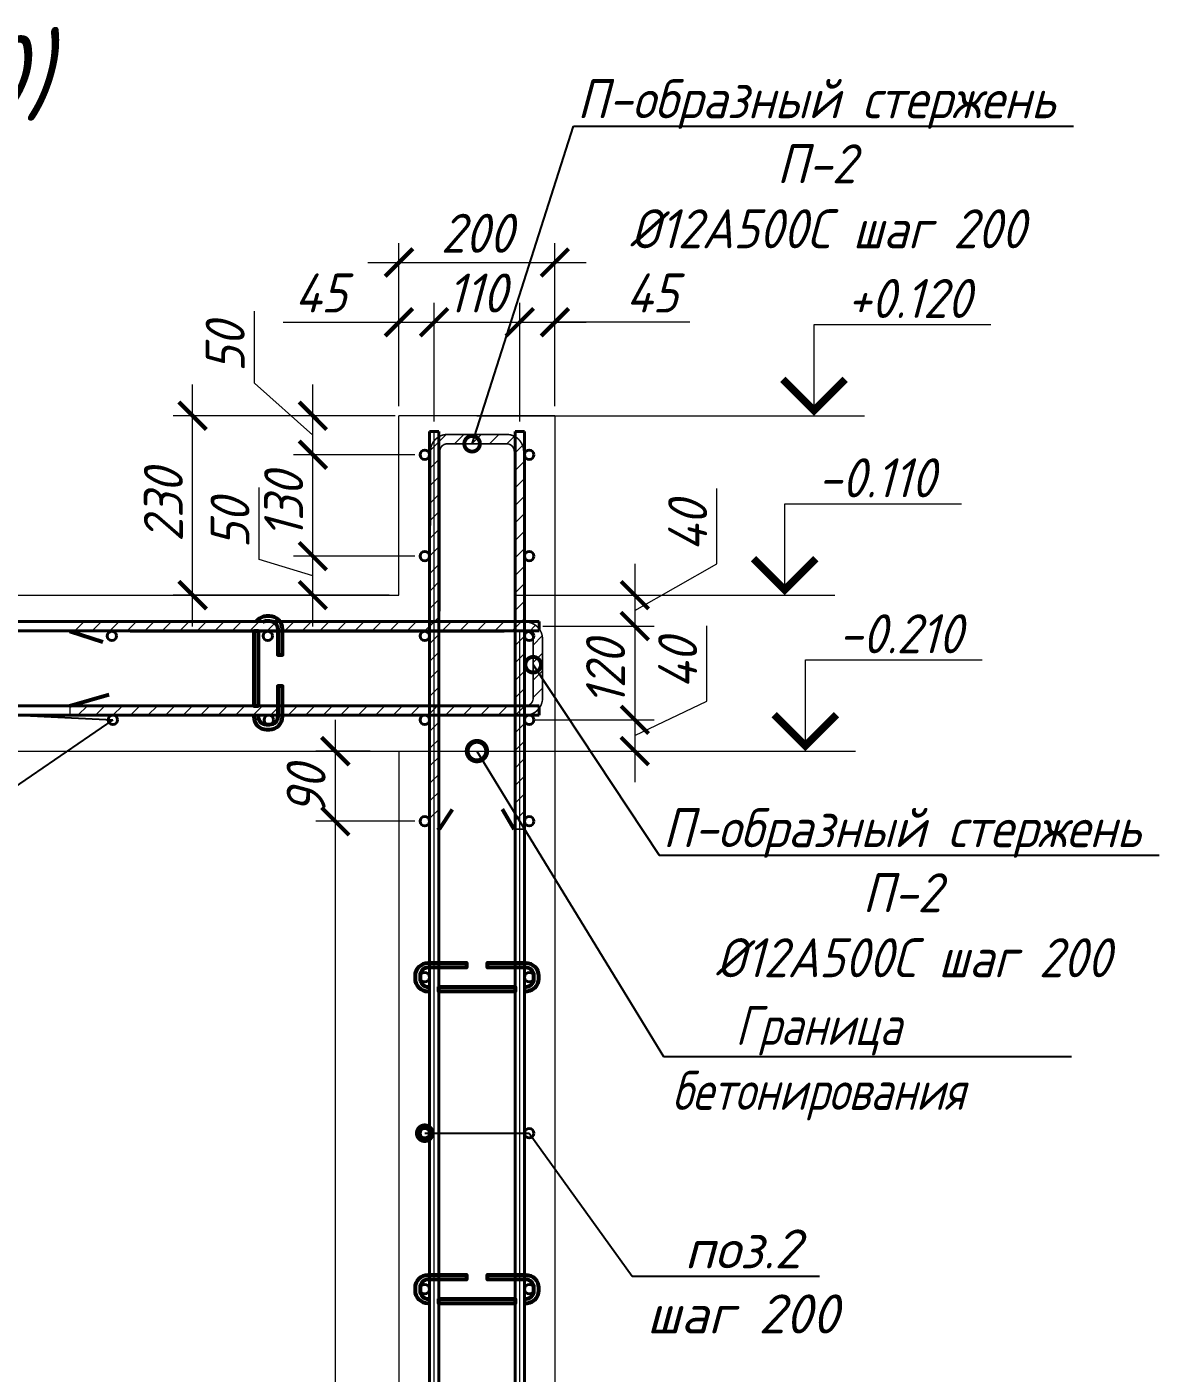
# Model space of a CAD drawing. Header units: millimetres. Extents: x 504091 to 2165846, y 135022 to 442887.
# Drawn here: x 1166255 to 1167707, y 229308 to 231034 of the extents above; entities that cross this region are included whole.
import ezdxf
from ezdxf import colors
from ezdxf.entities.mleader import LeaderData, LeaderLine
from ezdxf.math import Vec2, Vec3

# ---------------------------------------------------------------- set-up
doc = ezdxf.new("R2010")
doc.units = ezdxf.units.MM
doc.layers.get('Defpoints').update_dxf_attribs({"color": 255})
doc.layers.add('!Defpoints', color=255, linetype='Continuous', lineweight=5, plot=False)
for name, color, linetype, lineweight in [('Аннотация', 7, 'Continuous', 9), ('Арматура 12', 26, 'Continuous', 50), ('КР_Арматура 12', 174, 'Continuous', 40), ('Монолит тонкий', 204, 'Continuous', 9), ('Размер', 7, 'Continuous', 13), ('размеры', 7, 'Continuous', 9), ('Размеры КР', 164, 'Continuous', 9)]:
    doc.layers.add(name, color=color, linetype=linetype, lineweight=lineweight)
doc.styles.add('GOST 2.304_new', font='isocpeur.ttf', dxfattribs={"width": 0.9, "oblique": 15})
doc.linetypes.add('зигзаг', pattern='A,0.00254,-5.08,[131,ltypeshp.shx,S=5.08,R=0,X=-5.08,Y=0],-10.16,[131,ltypeshp.shx,S=5.08,R=180,X=5.08,Y=0],-5.08', length=20.32254)
doc.dimstyles.new('SPDS 1_20', dxfattribs={"dimscale": 20, "dimtxt": 2.5, "dimasz": 1.77, "dimexe": 1.25, "dimexo": 0.625, "dimtad": 1, "dimdec": 0, "dimrnd": 0.001, "dimtxsty": 'GOST 2.304_new', "dimblk": 'ARCHTICK', "dimcen": 2.5, "dimdle": 2, "dimclrt": 256, "dimadec": 0, "dimazin": 2, "dimtfac": 0.75, "dimtdec": 0, "dimtmove": 1, "dimatfit": 3, "dimfxl": 0, "dimtolj": 1, "dimlwd": 9, "dimlwe": 9, "dimarcsym": 0})

# ---------------------------------------------------------------- blocks, each defined once
blk = doc.blocks.new('_DotSmall')
at = {"color": 0, "linetype": 'ByBlock', "lineweight": 35, "const_width": 0.5}
blk.add_lwpolyline([(-0.0625, 0, 1), (0.0625, 0, 1)], format="xyb", close=True, dxfattribs=at)
blk = doc.blocks.new('_ArchTick')
at = {"color": 0, "linetype": 'ByBlock', "const_width": 0.15}
blk.add_lwpolyline([(-0.5, -0.5), (0.5, 0.5)], dxfattribs=at)
blk = doc.blocks.new('*D2253')
at = {"layer": 'Defpoints', "color": 0, "lineweight": 20, "transparency": 16777216}
for p in [(1166867.8, 230305.3), (1166904.2, 230265.6), (1167034.8, 230265.6)]:
    blk.add_point(p, dxfattribs=at)
at = {"layer": 'Размеры КР', "color": 0, "lineweight": 9, "transparency": 16777216}
for p, q in [((1167140.1, 230345.3), (1167140.1, 230442.2)), ((1167034.8, 230345.3), (1167034.8, 230225.6)), ((1167034.8, 230285.5), (1167140.1, 230345.3)), ((1166880.3, 230305.3), (1167059.8, 230305.3)), ((1166916.7, 230265.6), (1167059.8, 230265.6))]:
    blk.add_line(p, q, dxfattribs=at)
at = {"layer": 'Размеры КР', "color": 0, "lineweight": 9, "transparency": 16777216, "xscale": 35.4, "yscale": 35.4, "zscale": 35.4}
for p, rotation in [((1167034.8, 230305.3), 90), ((1167034.8, 230265.6), 270)]:
    blk.add_blockref('_ArchTick', p, dxfattribs=dict(at, rotation=rotation))
at = {"layer": 'Размеры КР', "lineweight": 20, "transparency": 16777216, "insert": (1167102.6, 230393.7), "char_height": 50, "attachment_point": 5, "rotation": 90, "style": 'GOST 2.304_new'}
blk.add_mtext('\\A1;40', dxfattribs=at)
blk = doc.blocks.new('*D2254')
at = {"layer": 'Defpoints', "color": 0, "lineweight": 20, "transparency": 16777216}
for p in [(1166904.2, 230265.6), (1166894.1, 230145.4), (1167034.8, 230145.4)]:
    blk.add_point(p, dxfattribs=at)
at = {"layer": 'Размеры КР', "color": 0, "lineweight": 9, "transparency": 16777216}
for p, q in [((1167034.8, 230305.6), (1167034.8, 230105.4)), ((1166916.7, 230265.6), (1167059.8, 230265.6)), ((1166906.6, 230145.4), (1167059.8, 230145.4))]:
    blk.add_line(p, q, dxfattribs=at)
at = {"layer": 'Размеры КР', "color": 0, "lineweight": 9, "transparency": 16777216, "xscale": 35.4, "yscale": 35.4, "zscale": 35.4}
for p, rotation in [((1167034.8, 230265.6), 90), ((1167034.8, 230145.4), 270)]:
    blk.add_blockref('_ArchTick', p, dxfattribs=dict(at, rotation=rotation))
at = {"layer": 'Размеры КР', "lineweight": 20, "transparency": 16777216, "insert": (1166997.3, 230205.5), "char_height": 50, "attachment_point": 5, "rotation": 90, "style": 'GOST 2.304_new'}
blk.add_mtext('\\A1;120', dxfattribs=at)
blk = doc.blocks.new('*D2255')
at = {"layer": 'Defpoints', "color": 0, "lineweight": 20, "transparency": 16777216}
for p in [(1166894.1, 230145.4), (1166929.5, 230105.3), (1167034.8, 230105.3)]:
    blk.add_point(p, dxfattribs=at)
at = {"layer": 'Размеры КР', "color": 0, "lineweight": 9, "transparency": 16777216}
for p, q in [((1167127.3, 230169.2), (1167127.3, 230266.1)), ((1167034.8, 230185.4), (1167034.8, 230065.3)), ((1167034.8, 230125.4), (1167127.3, 230169.2)), ((1166906.6, 230145.4), (1167059.8, 230145.4)), ((1166942, 230105.3), (1167059.8, 230105.3))]:
    blk.add_line(p, q, dxfattribs=at)
at = {"layer": 'Размеры КР', "color": 0, "lineweight": 9, "transparency": 16777216, "xscale": 35.4, "yscale": 35.4, "zscale": 35.4}
for p, rotation in [((1167034.8, 230145.4), 90), ((1167034.8, 230105.3), 270)]:
    blk.add_blockref('_ArchTick', p, dxfattribs=dict(at, rotation=rotation))
at = {"layer": 'Размеры КР', "lineweight": 20, "transparency": 16777216, "insert": (1167089.8, 230217.6), "char_height": 50, "attachment_point": 5, "rotation": 90, "style": 'GOST 2.304_new'}
blk.add_mtext('\\A1;40', dxfattribs=at)
blk = doc.blocks.new('*D2310')
at = {"layer": 'Defpoints', "color": 0, "lineweight": 20, "transparency": 16777216}
for p in [(1166650.7, 230015.3), (1166765.3, 230015.3), (1166765.3, 228215.3)]:
    blk.add_point(p, dxfattribs=at)
at = {"layer": 'Размеры КР', "color": 0, "lineweight": 9, "transparency": 16777216}
for p, q in [((1166650.7, 228175.3), (1166650.7, 230055.3)), ((1166752.8, 230015.3), (1166625.7, 230015.3)), ((1166752.8, 228215.3), (1166625.7, 228215.3))]:
    blk.add_line(p, q, dxfattribs=at)
at = {"layer": 'Размеры КР', "color": 0, "lineweight": 9, "transparency": 16777216, "xscale": 35.4, "yscale": 35.4, "zscale": 35.4}
for p, rotation in [((1166650.7, 230015.3), 90), ((1166650.7, 228215.3), 270)]:
    blk.add_blockref('_ArchTick', p, dxfattribs=dict(at, rotation=rotation))
at = {"layer": 'Размеры КР', "lineweight": 20, "transparency": 16777216, "insert": (1166613.2, 229115.3), "char_height": 50, "attachment_point": 5, "rotation": 90, "style": 'GOST 2.304_new'}
blk.add_mtext('\\A1;200х9=1800', dxfattribs=at)
blk = doc.blocks.new('*D2311')
at = {"layer": 'Defpoints', "color": 0, "lineweight": 20, "transparency": 16777216}
for p in [(1166650.7, 230105.3), (1166708, 230105.3), (1166765.3, 230015.3)]:
    blk.add_point(p, dxfattribs=at)
at = {"layer": 'Размеры КР', "color": 0, "lineweight": 9, "transparency": 16777216}
for p, q in [((1166650.7, 229975.3), (1166650.7, 230145.3)), ((1166695.5, 230105.3), (1166625.7, 230105.3)), ((1166752.8, 230015.3), (1166625.7, 230015.3))]:
    blk.add_line(p, q, dxfattribs=at)
at = {"layer": 'Размеры КР', "color": 0, "lineweight": 9, "transparency": 16777216, "xscale": 35.4, "yscale": 35.4, "zscale": 35.4}
for p, rotation in [((1166650.7, 230105.3), 90), ((1166650.7, 230015.3), 270)]:
    blk.add_blockref('_ArchTick', p, dxfattribs=dict(at, rotation=rotation))
at = {"layer": 'Размеры КР', "lineweight": 20, "transparency": 16777216, "insert": (1166613.2, 230055.3), "char_height": 50, "attachment_point": 5, "rotation": 90, "style": 'GOST 2.304_new'}
blk.add_mtext('\\A1;90', dxfattribs=at)
blk = doc.blocks.new('*D2315')
at = {"layer": 'Defpoints', "color": 0, "lineweight": 20, "transparency": 16777216}
for p in [(1166621.9, 230355.3), (1166765.3, 230355.3), (1166732.3, 230305.3)]:
    blk.add_point(p, dxfattribs=at)
at = {"layer": 'Размеры КР', "color": 0, "lineweight": 9, "transparency": 16777216}
for p, q in [((1166553.1, 230351), (1166553.1, 230443.4)), ((1166621.9, 230265.3), (1166621.9, 230395.3)), ((1166621.9, 230330.3), (1166553.1, 230351)), ((1166752.8, 230355.3), (1166596.9, 230355.3)), ((1166719.8, 230305.3), (1166596.9, 230305.3))]:
    blk.add_line(p, q, dxfattribs=at)
at = {"layer": 'Размеры КР', "color": 0, "lineweight": 9, "transparency": 16777216, "xscale": 35.4, "yscale": 35.4, "zscale": 35.4}
for p, rotation in [((1166621.9, 230355.3), 90), ((1166621.9, 230305.3), 270)]:
    blk.add_blockref('_ArchTick', p, dxfattribs=dict(at, rotation=rotation))
at = {"layer": 'Размеры КР', "lineweight": 20, "transparency": 16777216, "insert": (1166515.6, 230397.2), "char_height": 50, "attachment_point": 5, "rotation": 90, "style": 'GOST 2.304_new'}
blk.add_mtext('\\A1;50', dxfattribs=at)
blk = doc.blocks.new('*D2316')
at = {"layer": 'Defpoints', "color": 0, "lineweight": 20, "transparency": 16777216}
for p in [(1166621.9, 230485.3), (1166765.3, 230485.3), (1166765.3, 230355.3)]:
    blk.add_point(p, dxfattribs=at)
at = {"layer": 'Размеры КР', "color": 0, "lineweight": 9, "transparency": 16777216}
for p, q in [((1166621.9, 230315.3), (1166621.9, 230525.3)), ((1166752.8, 230485.3), (1166596.9, 230485.3)), ((1166752.8, 230355.3), (1166596.9, 230355.3))]:
    blk.add_line(p, q, dxfattribs=at)
at = {"layer": 'Размеры КР', "color": 0, "lineweight": 9, "transparency": 16777216, "xscale": 35.4, "yscale": 35.4, "zscale": 35.4}
for p, rotation in [((1166621.9, 230485.3), 90), ((1166621.9, 230355.3), 270)]:
    blk.add_blockref('_ArchTick', p, dxfattribs=dict(at, rotation=rotation))
at = {"layer": 'Размеры КР', "lineweight": 20, "transparency": 16777216, "insert": (1166584.4, 230420.3), "char_height": 50, "attachment_point": 5, "rotation": 90, "style": 'GOST 2.304_new'}
blk.add_mtext('\\A1;130', dxfattribs=at)
blk = doc.blocks.new('*D2317')
at = {"layer": 'Defpoints', "color": 0, "lineweight": 20, "transparency": 16777216}
for p in [(1166621.9, 230535.3), (1166739.9, 230535.3), (1166765.3, 230485.3)]:
    blk.add_point(p, dxfattribs=at)
at = {"layer": 'Размеры КР', "color": 0, "lineweight": 9, "transparency": 16777216}
for p, q in [((1166546.9, 230577.1), (1166546.9, 230669.5)), ((1166621.9, 230510.3), (1166546.9, 230577.1)), ((1166621.9, 230445.3), (1166621.9, 230575.3)), ((1166727.4, 230535.3), (1166596.9, 230535.3)), ((1166752.8, 230485.3), (1166596.9, 230485.3))]:
    blk.add_line(p, q, dxfattribs=at)
at = {"layer": 'Размеры КР', "color": 0, "lineweight": 9, "transparency": 16777216, "xscale": 35.4, "yscale": 35.4, "zscale": 35.4}
for p, rotation in [((1166621.9, 230535.3), 90), ((1166621.9, 230485.3), 270)]:
    blk.add_blockref('_ArchTick', p, dxfattribs=dict(at, rotation=rotation))
at = {"layer": 'Размеры КР', "lineweight": 20, "transparency": 16777216, "insert": (1166509.4, 230623.3), "char_height": 50, "attachment_point": 5, "rotation": 90, "style": 'GOST 2.304_new'}
blk.add_mtext('\\A1;50', dxfattribs=at)
blk = doc.blocks.new('*D2318')
at = {"layer": 'Defpoints', "color": 0, "lineweight": 20, "transparency": 16777216}
for p in [(1166467.6, 230535.3), (1166739.9, 230535.3), (1166732.3, 230305.3)]:
    blk.add_point(p, dxfattribs=at)
at = {"layer": 'Размеры КР', "color": 0, "lineweight": 9, "transparency": 16777216}
for p, q in [((1166467.6, 230265.3), (1166467.6, 230575.3)), ((1166727.4, 230535.3), (1166442.6, 230535.3)), ((1166719.8, 230305.3), (1166442.6, 230305.3))]:
    blk.add_line(p, q, dxfattribs=at)
at = {"layer": 'Размеры КР', "color": 0, "lineweight": 9, "transparency": 16777216, "xscale": 35.4, "yscale": 35.4, "zscale": 35.4}
for p, rotation in [((1166467.6, 230535.3), 90), ((1166467.6, 230305.3), 270)]:
    blk.add_blockref('_ArchTick', p, dxfattribs=dict(at, rotation=rotation))
at = {"layer": 'Размеры КР', "lineweight": 20, "transparency": 16777216, "insert": (1166430.1, 230420.3), "char_height": 50, "attachment_point": 5, "rotation": 90, "style": 'GOST 2.304_new'}
blk.add_mtext('\\A1;230', dxfattribs=at)
blk = doc.blocks.new('*D2319')
at = {"layer": 'Defpoints', "color": 0, "lineweight": 20, "transparency": 16777216}
for p in [(1166932.3, 230731.9), (1166732.3, 230535.3), (1166932.3, 230535.3)]:
    blk.add_point(p, dxfattribs=at)
at = {"layer": 'Размеры КР', "color": 0, "lineweight": 9, "transparency": 16777216}
for p, q in [((1166732.3, 230547.8), (1166732.3, 230756.9)), ((1166932.3, 230547.8), (1166932.3, 230756.9)), ((1166692.3, 230731.9), (1166972.3, 230731.9))]:
    blk.add_line(p, q, dxfattribs=at)
at = {"layer": 'Размеры КР', "color": 0, "lineweight": 9, "transparency": 16777216, "xscale": 35.4, "yscale": 35.4, "zscale": 35.4, "rotation": 180}
blk.add_blockref('_ArchTick', (1166732.3, 230731.9), dxfattribs=at)
at = {"layer": 'Размеры КР', "color": 0, "lineweight": 9, "transparency": 16777216, "xscale": 35.4, "yscale": 35.4, "zscale": 35.4}
blk.add_blockref('_ArchTick', (1166932.3, 230731.9), dxfattribs=at)
at = {"layer": 'Размеры КР', "lineweight": 20, "transparency": 16777216, "insert": (1166832.3, 230769.4), "char_height": 50, "attachment_point": 5, "style": 'GOST 2.304_new'}
blk.add_mtext('\\A1;200', dxfattribs=at)
blk = doc.blocks.new('*D2320')
at = {"layer": 'Defpoints', "color": 0, "lineweight": 20, "transparency": 16777216}
for p in [(1166777.3, 230655.3), (1166732.3, 230535.3), (1166777.3, 230515.3)]:
    blk.add_point(p, dxfattribs=at)
at = {"layer": 'Размеры КР', "color": 0, "lineweight": 9, "transparency": 16777216}
for p, q in [((1166732.3, 230547.8), (1166732.3, 230680.3)), ((1166777.3, 230527.8), (1166777.3, 230680.3)), ((1166583.6, 230655.3), (1166732.3, 230655.3)), ((1166692.3, 230655.3), (1166817.3, 230655.3))]:
    blk.add_line(p, q, dxfattribs=at)
at = {"layer": 'Размеры КР', "color": 0, "lineweight": 9, "transparency": 16777216, "xscale": 35.4, "yscale": 35.4, "zscale": 35.4, "rotation": 180}
blk.add_blockref('_ArchTick', (1166732.3, 230655.3), dxfattribs=at)
at = {"layer": 'Размеры КР', "color": 0, "lineweight": 9, "transparency": 16777216, "xscale": 35.4, "yscale": 35.4, "zscale": 35.4}
blk.add_blockref('_ArchTick', (1166777.3, 230655.3), dxfattribs=at)
at = {"layer": 'Размеры КР', "lineweight": 20, "transparency": 16777216, "insert": (1166632, 230692.8), "char_height": 50, "attachment_point": 5, "style": 'GOST 2.304_new'}
blk.add_mtext('\\A1;45', dxfattribs=at)
blk = doc.blocks.new('*D2321')
at = {"layer": 'Defpoints', "color": 0, "lineweight": 20, "transparency": 16777216}
for p in [(1166887.3, 230655.3), (1166777.3, 230515.3), (1166887.3, 230515.3)]:
    blk.add_point(p, dxfattribs=at)
at = {"layer": 'Размеры КР', "color": 0, "lineweight": 9, "transparency": 16777216}
for p, q in [((1166777.3, 230527.8), (1166777.3, 230680.3)), ((1166887.3, 230527.8), (1166887.3, 230680.3)), ((1166737.3, 230655.3), (1166927.3, 230655.3))]:
    blk.add_line(p, q, dxfattribs=at)
at = {"layer": 'Размеры КР', "color": 0, "lineweight": 9, "transparency": 16777216, "xscale": 35.4, "yscale": 35.4, "zscale": 35.4, "rotation": 180}
blk.add_blockref('_ArchTick', (1166777.3, 230655.3), dxfattribs=at)
at = {"layer": 'Размеры КР', "color": 0, "lineweight": 9, "transparency": 16777216, "xscale": 35.4, "yscale": 35.4, "zscale": 35.4}
blk.add_blockref('_ArchTick', (1166887.3, 230655.3), dxfattribs=at)
at = {"layer": 'Размеры КР', "lineweight": 20, "transparency": 16777216, "insert": (1166832.3, 230692.8), "char_height": 50, "attachment_point": 5, "style": 'GOST 2.304_new'}
blk.add_mtext('\\A1;110', dxfattribs=at)
blk = doc.blocks.new('*D2322')
at = {"layer": 'Defpoints', "color": 0, "lineweight": 20, "transparency": 16777216}
for p in [(1166932.3, 230655.3), (1166932.3, 230535.3), (1166887.3, 230515.3)]:
    blk.add_point(p, dxfattribs=at)
at = {"layer": 'Размеры КР', "color": 0, "lineweight": 9, "transparency": 16777216}
for p, q in [((1166887.3, 230527.8), (1166887.3, 230680.3)), ((1166932.3, 230547.8), (1166932.3, 230680.3)), ((1166847.3, 230655.3), (1166972.3, 230655.3)), ((1167105.3, 230655.3), (1166932.3, 230655.3))]:
    blk.add_line(p, q, dxfattribs=at)
at = {"layer": 'Размеры КР', "color": 0, "lineweight": 9, "transparency": 16777216, "xscale": 35.4, "yscale": 35.4, "zscale": 35.4, "rotation": 180}
blk.add_blockref('_ArchTick', (1166887.3, 230655.3), dxfattribs=at)
at = {"layer": 'Размеры КР', "color": 0, "lineweight": 9, "transparency": 16777216, "xscale": 35.4, "yscale": 35.4, "zscale": 35.4}
blk.add_blockref('_ArchTick', (1166932.3, 230655.3), dxfattribs=at)
at = {"layer": 'Размеры КР', "lineweight": 20, "transparency": 16777216, "insert": (1167056.9, 230692.8), "char_height": 50, "attachment_point": 5, "style": 'GOST 2.304_new'}
blk.add_mtext('\\A1;45', dxfattribs=at)

msp = doc.modelspace()

# ---------------------------------------------------------------- hatches: boundary and pattern name
at = {"layer": 'Размер', "lineweight": 13, "transparency": 33554687}
h = msp.add_hatch(dxfattribs=at)
h.set_pattern_fill('ANSI31', color=256, scale=5)
edge = h.paths.add_edge_path()
edge.add_line((1166772.5136, 230005.3462), (1166772.6406, 230489.5483))
edge.add_arc((1166794.5406, 230489.5483), 21.9, 90, 180, ccw=False)
edge.add_line((1166794.5406, 230511.4483), (1166870.3358, 230511.4483))
edge.add_arc((1166870.3358, 230489.5483), 21.9, 0, 90, ccw=False)
edge.add_line((1166892.2358, 230489.5483), (1166892.2358, 230005.3462))
edge.add_line((1166892.2358, 230005.3462), (1166880.2358, 230005.3462))
edge.add_line((1166880.2358, 230005.3462), (1166880.2358, 230489.5483))
edge.add_arc((1166870.3358, 230489.5483), 9.9, 0, 90)
edge.add_line((1166870.3358, 230499.4483), (1166794.5406, 230499.4483))
edge.add_arc((1166794.5406, 230489.5483), 9.9, 90, 180)
edge.add_line((1166784.6406, 230489.5483), (1166784.5136, 230005.3462))
edge.add_line((1166784.5136, 230005.3462), (1166772.5136, 230005.3462))
h = msp.add_hatch(dxfattribs=at)
h.set_pattern_fill('ANSI31', color=256, scale=5)
edge = h.paths.add_edge_path()
edge.add_line((1166310.3422, 230271.0796), (1166894.5443, 230270.9526))
edge.add_arc((1166894.5443, 230249.0526), 21.9, 0, 90, ccw=False)
edge.add_line((1166916.4443, 230249.0526), (1166916.4443, 230173.2574))
edge.add_arc((1166894.5443, 230173.2574), 21.9, -90, 0, ccw=False)
edge.add_line((1166894.5443, 230151.3574), (1166310.3422, 230151.3574))
edge.add_line((1166310.3422, 230151.3574), (1166310.3422, 230163.3574))
edge.add_line((1166310.3422, 230163.3574), (1166894.5443, 230163.3574))
edge.add_arc((1166894.5443, 230173.2574), 9.9, 270, 360)
edge.add_line((1166904.4443, 230173.2574), (1166904.4443, 230249.0526))
edge.add_arc((1166894.5443, 230249.0526), 9.9, 360, 450)
edge.add_line((1166894.5443, 230258.9526), (1166310.3422, 230259.0796))
edge.add_line((1166310.3422, 230259.0796), (1166310.3422, 230271.0796))

# ---------------------------------------------------------------- linework, layer by layer
at = {"layer": '!Defpoints', "lineweight": 15, "ltscale": 100}
msp.add_line((1166887.3305, 227921.3189), (1166887.3305, 230258.9541), dxfattribs=at)
msp.add_lwpolyline([(1166753.3305, 227917.3369, 0.414213562), (1166777.3305, 227941.3369), (1166777.3305, 230515.3471)], format="xyb", dxfattribs=at)
at = {"layer": 'Арматура 12', "lineweight": 53, "ltscale": 20}
for p, q in [((1166310.3422, 230259.0796), (1166352.6621, 230245.2996)), ((1166310.3422, 230163.3574), (1166360.4648, 230177.811)), ((1166784.5136, 230005.3462), (1166800.8854, 230030.551)), ((1166880.2358, 230005.3462), (1166864.9031, 230030.858))]:
    msp.add_line(p, q, dxfattribs=at)
for points in [[(1166772.5136, 230005.3462, 2, 2, 0), (1166772.6406, 230489.5483, 2, 2, -0.414213562), (1166794.5406, 230511.4483, 2, 2, 0), (1166870.3358, 230511.4483, 2, 2, -0.414213562), (1166892.2358, 230489.5483, 2, 2, 0), (1166892.2358, 230005.3462, 2, 2, 0), (1166880.2358, 230005.3462, 2, 2, 0), (1166880.2358, 230489.5483, 2, 2, 0.414213562), (1166870.3358, 230499.4483, 2, 2, 0), (1166794.5406, 230499.4483, 2, 2, 0.414213562), (1166784.6406, 230489.5483, 2, 2, 0), (1166784.5136, 230005.3462, 0, 0, 0)], [(1166310.3422, 230271.0796, 2, 2, 0), (1166894.5443, 230270.9526, 2, 2, -0.414213562), (1166916.4443, 230249.0526, 2, 2, 0), (1166916.4443, 230173.2574, 2, 2, -0.414213562), (1166894.5443, 230151.3574, 2, 2, 0), (1166310.3422, 230151.3574, 2, 2, 0), (1166310.3422, 230163.3574, 2, 2, 0), (1166894.5443, 230163.3574, 2, 2, 0.414213562), (1166904.4443, 230173.2574, 2, 2, 0), (1166904.4443, 230249.0526, 2, 2, 0.414213562), (1166894.5443, 230258.9526, 2, 2, 0), (1166310.3422, 230259.0796, 0, 0, 0)]]:
    msp.add_lwpolyline(points, format="xyseb", close=True, dxfattribs=at)
for points in [[(1166558.2379, 230271.339, -0.106610568), (1166562.5501, 230272.2429), (1166566.3954, 230272.2429, -0.414213562), (1166576.8954, 230261.7429), (1166576.8954, 230228.7025), (1166582.8954, 230228.7025), (1166582.8954, 230261.7429, 0.414213562), (1166566.3954, 230278.2429), (1166562.5501, 230278.2429, 0.242110317), (1166549.1165, 230271.339, 0.242110317)], [(1166546.0501, 230151.339), (1166546.0501, 230149.5829, 0.414213562), (1166562.5501, 230133.0829), (1166566.3954, 230133.0829, 0.414213562), (1166582.8954, 230149.5829), (1166582.8954, 230188.5128), (1166576.8954, 230188.5128), (1166576.8954, 230149.5829, -0.414213562), (1166566.3954, 230139.0829), (1166562.5501, 230139.0829, -0.414213562), (1166552.0501, 230149.5829), (1166552.0501, 230151.339)], [(1166771.3305, 229796.9245), (1166769.8305, 229796.9245, -0.414213562), (1166753.3305, 229813.4245), (1166753.3305, 229817.2698, -0.414213562), (1166769.8305, 229833.7698), (1166818.7604, 229833.7698), (1166818.7604, 229827.7698), (1166769.8305, 229827.7698, 0.414213562), (1166759.3305, 229817.2698), (1166759.3305, 229813.4245, 0.414213562), (1166769.8305, 229802.9245), (1166771.3305, 229802.9245)], [(1166893.3305, 229803.0301, 0.460305877), (1166905.3305, 229813.4245), (1166905.3305, 229817.2698, 0.414213562), (1166894.8305, 229827.7698), (1166845.9149, 229827.7698), (1166845.9149, 229833.7698), (1166894.8305, 229833.7698, -0.414213562), (1166911.3305, 229817.2698), (1166911.3305, 229813.4245, -0.441038441), (1166893.3305, 229796.9757, -0.242110317)], [(1166771.3305, 229396.9245), (1166769.8305, 229396.9245, -0.414213562), (1166753.3305, 229413.4245), (1166753.3305, 229417.2698, -0.414213562), (1166769.8305, 229433.7698), (1166818.7604, 229433.7698), (1166818.7604, 229427.7698), (1166769.8305, 229427.7698, 0.414213562), (1166759.3305, 229417.2698), (1166759.3305, 229413.4245, 0.414213562), (1166769.8305, 229402.9245), (1166771.3305, 229402.9245)], [(1166893.3305, 229403.0301, 0.460305877), (1166905.3305, 229413.4245), (1166905.3305, 229417.2698, 0.414213562), (1166894.8305, 229427.7698), (1166845.9149, 229427.7698), (1166845.9149, 229433.7698), (1166894.8305, 229433.7698, -0.414213562), (1166911.3305, 229417.2698), (1166911.3305, 229413.4245, -0.441038441), (1166893.3305, 229396.9757, -0.242110317)]]:
    msp.add_lwpolyline(points, format="xyb", dxfattribs=at)
for points in [[(1166552.0501, 230163.339), (1166552.0501, 230259.339), (1166546.0501, 230259.339), (1166546.0501, 230163.339)], [(1166783.3305, 229802.9245), (1166881.3305, 229802.9245), (1166881.3305, 229796.9245), (1166783.3305, 229796.9245)], [(1166783.3305, 229402.9245), (1166881.3305, 229402.9245), (1166881.3305, 229396.9245), (1166783.3305, 229396.9245)]]:
    msp.add_lwpolyline(points, close=True, dxfattribs=at)
at = {"layer": 'КР_Арматура 12', "ltscale": 12}
for p, q in [((1166771.3305, 230515.3471), (1166783.3305, 230515.3471)), ((1166881.3305, 230515.3471), (1166893.3305, 230515.3471)), ((1166912.3305, 230271.3574), (1165052.3305, 230271.3574)), ((1166912.3305, 230271.3574), (1166912.3305, 230261.8299)), ((1166912.3305, 230259.3574), (1165052.3305, 230259.3574)), ((1165052.3305, 230163.3574), (1166912.3305, 230163.3574)), ((1166912.3305, 230163.3574), (1166912.3305, 230151.3574)), ((1165052.3305, 230151.3574), (1166912.3305, 230151.3574))]:
    msp.add_line(p, q, dxfattribs=at)
for points in [[(1166753.3305, 227923.3369, 0.414213562), (1166771.3305, 227941.3369), (1166771.3305, 230515.3471)], [(1166753.3305, 227911.3369, 0.414213562), (1166783.3305, 227941.3369), (1166783.3305, 230515.3471)], [(1166863.3305, 227923.3369, 0.414213562), (1166881.3305, 227941.3369), (1166881.3305, 230515.3471)], [(1166863.3305, 227911.3369, 0.414213562), (1166893.3305, 227941.3369), (1166893.3305, 230515.3471)], [(1166867.3317, 230258.9585, 0.016534025), (1166866.3404, 230258.9919), (1166387.3306, 230259.3087)]]:
    msp.add_lwpolyline(points, format="xyb", dxfattribs=at)
for centre in [(1166765.3305, 230485.3471), (1166899.3305, 230485.3471), (1166765.3305, 230355.3471), (1166899.3305, 230355.3471), (1166364.0564, 230252.9526), (1166564.0564, 230252.9526), (1166765.3305, 230252.9526), (1166899.3305, 230252.9526), (1166365.3305, 230145.3574), (1166565.3305, 230145.3574), (1166765.3305, 230145.3574), (1166899.3305, 230145.3574), (1166765.3305, 230015.3471), (1166899.3305, 230015.3471), (1166765.3305, 229815.3471), (1166899.3305, 229815.3471), (1166765.3305, 229615.3471), (1166899.3305, 229615.3471), (1166765.3305, 229415.3471), (1166899.3305, 229415.3471)]:
    msp.add_circle(centre, 6, dxfattribs=at)
at = {"layer": 'Монолит тонкий', "lineweight": 15, "ltscale": 100}
for p, q in [((1166732.3305, 230305.3471), (1166732.3305, 230535.3471)), ((1166932.3305, 230535.3471), (1166732.3305, 230535.3471)), ((1166932.3305, 230535.3471), (1166932.3305, 228165.3471)), ((1165032.3305, 230305.3471), (1166732.3305, 230305.3471)), ((1165332.3305, 230105.3471), (1166732.3305, 230105.3471)), ((1166732.3305, 230105.3471), (1166732.3305, 228165.3471))]:
    msp.add_line(p, q, dxfattribs=at)
at = {"layer": 'размеры', "ltscale": 50}
for points in [[(1167264.7432, 230535.3471), (1167264.7432, 230652.2686), (1167491.5919, 230652.2686)], [(1167227.0652, 230305.3471), (1167227.0652, 230422.2686), (1167453.9138, 230422.2686)], [(1167253.5385, 230105.3471), (1167253.5385, 230222.2686), (1167480.3871, 230222.2686)]]:
    msp.add_lwpolyline(points, dxfattribs=at)
at = {"layer": 'размеры', "ltscale": 50, "const_width": 9.6}
for points in [[(1167304.7432, 230582.1353), (1167264.7432, 230542.1353), (1167224.7432, 230582.1353)], [(1167267.0652, 230352.1353), (1167227.0652, 230312.1353), (1167187.0652, 230352.1353)], [(1167293.5385, 230152.1353), (1167253.5385, 230112.1353), (1167213.5385, 230152.1353)]]:
    msp.add_lwpolyline(points, dxfattribs=at)
at = {"layer": 'Размеры КР', "lineweight": 20}
for p, q in [((1166832.3305, 230535.3471), (1167329.2405, 230535.3471)), ((1166906.5055, 230305.3471), (1167291.5625, 230305.3471)), ((1166932.9788, 230105.3471), (1167318.0358, 230105.3471))]:
    msp.add_line(p, q, dxfattribs=at)
at = {"layer": 'Размеры КР', "linetype": 'зигзаг', "lineweight": 20}
msp.add_line((1166732.3305, 230105.3471), (1166932.3305, 230105.3471), dxfattribs=at)

# ---------------------------------------------------------------- texts
at = {"layer": 'Аннотация', "lineweight": 9, "insert": (1164090.7501, 231023.5262), "char_height": 100, "attachment_point": 1, "line_spacing_factor": 1.022766, "style": 'GOST 2.304_new'}
msp.add_mtext_dynamic_manual_height_columns('\\pi1538.23442;2-2 (М 1:50)', width=3792.212584, gutter_width=1000, heights=[793.4837], dxfattribs=at)
at = {"layer": 'размеры', "ltscale": 50, "style": 'GOST 2.304_new', "oblique": 15, "width": 0.9}
for s, p in [('+0.120', (1167307.081, 230660.7831)), ('-0.110', (1167269.403, 230430.7831)), ('-0.210', (1167295.8763, 230230.7831))]:
    msp.add_text(s, height=50, dxfattribs=at).set_placement(p)

# ---------------------------------------------------------------- dimensions: what is measured, and where the dimension line sits
at = {"layer": 'Размеры КР', "lineweight": 20}
for base, p1, p2, picture, middle in [((1166932.3305, 230731.9008), (1166732.3305, 230535.3471), (1166932.3305, 230535.3471), '*D2319', (1166832.3305, 230769.4008)), ((1166887.3305, 230655.3193), (1166777.3305, 230515.3471), (1166887.3305, 230515.3471), '*D2321', (1166832.3305, 230692.8193))]:
    dim = msp.add_linear_dim(base=base, p1=p1, p2=p2, dimstyle='SPDS 1_20', dxfattribs=at)
    dim.commit()
    dim.dimension.update_dxf_attribs({"geometry": picture, "text_midpoint": middle})
for base, p1, p2, picture, middle in [((1166777.3305, 230655.3193), (1166732.3305, 230535.3471), (1166777.3305, 230515.3471), '*D2320', (1166632.0317, 230642.9097)), ((1166932.3305, 230655.3193), (1166887.3305, 230515.3471), (1166932.3305, 230535.3471), '*D2322', (1167056.8758, 230651.543))]:
    dim = msp.add_linear_dim(base=base, p1=p1, p2=p2, dimstyle='SPDS 1_20', dxfattribs=at)
    dim.commit()
    dim.dimension.update_dxf_attribs({"geometry": picture, "text_midpoint": middle, "dimtype": 160})
for base, p1, p2, picture, middle in [((1166621.8892, 230535.3471), (1166765.3305, 230485.3471), (1166739.9436, 230535.3471), '*D2317', (1166546.8892, 230589.607)), ((1167034.7786, 230265.6241), (1166867.8031, 230305.3471), (1166904.1728, 230265.6241), '*D2253', (1167140.0987, 230357.7706)), ((1167034.7786, 230105.3471), (1166894.1494, 230145.3574), (1166929.5164, 230105.3471), '*D2255', (1167127.258, 230181.669)), ((1166650.6977, 230105.3471), (1166765.3305, 230015.3471), (1166707.9592, 230105.3471), '*D2311', (1166650.6977, 230055.3471))]:
    dim = msp.add_linear_dim(base=base, p1=p1, p2=p2, angle=90, dimstyle='SPDS 1_20', dxfattribs=at)
    dim.commit()
    dim.dimension.update_dxf_attribs({"geometry": picture, "text_midpoint": middle, "dimtype": 160})
for base, p1, p2, picture, middle in [((1166467.5983, 230535.3471), (1166732.3305, 230305.3471), (1166739.9436, 230535.3471), '*D2318', (1166430.0983, 230420.3471)), ((1166621.8892, 230485.3471), (1166765.3305, 230355.3471), (1166765.3305, 230485.3471), '*D2316', (1166584.3892, 230420.3471)), ((1166621.8892, 230355.3471), (1166732.3305, 230305.3471), (1166765.3305, 230355.3471), '*D2315', (1166515.6392, 230363.4721)), ((1167034.7786, 230145.3574), (1166904.1728, 230265.6241), (1166894.1494, 230145.3574), '*D2254', (1166997.2786, 230205.4907))]:
    dim = msp.add_linear_dim(base=base, p1=p1, p2=p2, angle=90, dimstyle='SPDS 1_20', dxfattribs=at)
    dim.commit()
    dim.dimension.update_dxf_attribs({"geometry": picture, "text_midpoint": middle})
dim = msp.add_linear_dim(base=(1166650.6977, 230015.3471), p1=(1166765.3305, 228215.3471), p2=(1166765.3305, 230015.3471), angle=90, text='200х9=<>', dimstyle='SPDS 1_20', dxfattribs=at)
dim.commit()
dim.dimension.update_dxf_attribs({"geometry": '*D2310', "text_midpoint": (1166613.1977, 229115.3471)})

# ---------------------------------------------------------------- leaders
at = {"layer": 'Размер', "ltscale": 20}
ml = msp.add_multileader_mtext('Standard', dxfattribs=at)
ml.set_content('\\A1;П-образный стержень П-2\\P %%C12А500С шаг 200', color=256, style='GOST 2.304_new')
ml.set_leader_properties()
ml.set_arrow_properties(name='DOTSMALL')
ml.build(insert=Vec2(0, 0))
ml.multileader.update_dxf_attribs({"text_left_attachment_type": 6, "text_right_attachment_type": 6, "arrow_head_size": 40})
ctx = ml.context
ctx.base_point, ctx.char_height, ctx.arrow_head_size, ctx.landing_gap_size, ctx.plane_origin = Vec3(1166964.0832, 230906.8423), 50, 40, 0, Vec3(1169508.3562, 260697.9809)
ctx.left_attachment, ctx.right_attachment, ctx.text_align_type = 6, 6, 1
notes = []
notes.append((ctx, [(0, (1, 1, 0), (1166956.0832, 230906.8423), (1, 0), 8, [(1, [(1166826.1337, 230499.4483)], 0, [])])]))
ctx.mtext.insert, ctx.mtext.width, ctx.mtext.alignment, ctx.mtext.flow_direction = Vec3(1167267.5769, 230966.8423), 627.027399, 2, 5
ml = msp.add_multileader_mtext('Standard', dxfattribs=at)
ml.set_content('\\A1;П-образный стержень П-2\\P %%C12А500С шаг 200', color=256, style='GOST 2.304_new')
ml.set_leader_properties()
ml.set_arrow_properties(name='DOTSMALL')
ml.build(insert=Vec2(0, 0))
ml.multileader.update_dxf_attribs({"text_left_attachment_type": 6, "text_right_attachment_type": 6, "arrow_head_size": 40})
ctx = ml.context
ctx.base_point, ctx.char_height, ctx.arrow_head_size, ctx.landing_gap_size, ctx.plane_origin = Vec3(1167073.9659, 229972.0844), 50, 40, 0, Vec3(1165121.4644, 260310.9851)
ctx.left_attachment, ctx.right_attachment, ctx.text_align_type = 6, 6, 1
notes.append((ctx, [(1, (1, 1, 0), (1167065.9659, 229972.0844), (1, 0), 8, [(1, [(1166904.4443, 230216.0971)], 0, [])])]))
ctx.mtext.insert, ctx.mtext.rotation, ctx.mtext.width, ctx.mtext.alignment, ctx.mtext.flow_direction = Vec3(1167377.4595, 230032.0844), 6.283185307, 627.027399, 2, 5
ml = msp.add_multileader_mtext('Standard', dxfattribs=at)
ml.set_content('\\A1;поз.3\\P %%C12А500С шаг 200\\Pосн. нижн. армир.', color=256, style='GOST 2.304_new')
ml.set_leader_properties()
ml.set_arrow_properties(name='DOTSMALL')
ml.build(insert=Vec2(0, 0))
ml.multileader.update_dxf_attribs({"text_left_attachment_type": 6, "text_right_attachment_type": 6, "arrow_head_size": 40})
ctx = ml.context
ctx.base_point, ctx.char_height, ctx.arrow_head_size, ctx.landing_gap_size, ctx.plane_origin = Vec3(1165501.0425, 229974.4836), 50, 40, 0, Vec3(1167796.3814, 259208.3244)
ctx.left_attachment, ctx.right_attachment, ctx.text_align_type = 6, 6, 1
notes.append((ctx, [(1, (1, 1, 0), (1166116.0298, 229974.4836), (-1, 0), 8, [(0, [(1166130.9509, 230156.9526), (1166365.3305, 230145.3574)], 0, [])])]))
ctx.mtext.insert, ctx.mtext.width, ctx.mtext.alignment, ctx.mtext.flow_direction = Vec3(1165804.5362, 230039.4836), 896.133701, 2, 5
ml = msp.add_multileader_mtext('Standard', dxfattribs=at)
ml.set_content('\\A1;{\\W0.8;Граница бетонирования}', color=256, style='GOST 2.304_new')
ml.set_leader_properties()
ml.set_arrow_properties(name='DOTSMALL')
ml.build(insert=Vec2(0, 0))
ml.multileader.update_dxf_attribs({"text_left_attachment_type": 6, "text_right_attachment_type": 6, "arrow_head_size": 50})
ctx = ml.context
ctx.base_point, ctx.char_height, ctx.arrow_head_size, ctx.landing_gap_size, ctx.plane_origin = Vec3(1167079.4304, 229713.6012), 50, 50, 0, Vec3(1145635.2495, 375753.903)
ctx.left_attachment, ctx.right_attachment, ctx.text_align_type = 6, 6, 1
notes.append((ctx, [(1, (1, 1, 0), (1167071.4304, 229713.6012), (1, 0), 8, [(0, [(1166832.3305, 230105.3471)], 0, [])])]))
ctx.mtext.insert, ctx.mtext.rotation, ctx.mtext.width, ctx.mtext.alignment, ctx.mtext.flow_direction = Vec3(1167270.1291, 229778.6012), 6.283185307, 510.454191, 2, 5
ml = msp.add_multileader_mtext('Standard', dxfattribs=at)
ml.set_content('\\A1;{\\W1;поз.2\\Pшаг 200}', color=256, style='GOST 2.304_new')
ml.set_leader_properties()
ml.set_arrow_properties(name='DOTSMALL')
ml.build(insert=Vec2(0, 0))
ml.multileader.update_dxf_attribs({"text_left_attachment_type": 6, "text_right_attachment_type": 6, "dogleg_length": 4, "arrow_head_size": 40})
ctx = ml.context
ctx.base_point, ctx.char_height, ctx.arrow_head_size, ctx.landing_gap_size, ctx.plane_origin = Vec3(1167039.3319, 229431.9742), 50, 40, 0, Vec3(1211489.7043, 520510.5677)
ctx.left_attachment, ctx.right_attachment, ctx.text_align_type = 6, 6, 1
notes.append((ctx, [(0, (1, 1, 0), (1167031.3319, 229431.9742), (1, 0), 8, [(1, [(1166765.3305, 229615.3471), (1166899.3305, 229615.3471)], 0, [])])]))
ctx.mtext.insert, ctx.mtext.width, ctx.mtext.alignment, ctx.mtext.flow_direction = Vec3(1167173.2198, 229491.9742), 511.854399, 2, 5
for ctx, leaders in notes:
    for number, flags, end, landing, length, lines in leaders:
        leader = LeaderData()
        leader.index, (leader.has_last_leader_line, leader.has_dogleg_vector, leader.attachment_direction) = number, flags
        leader.last_leader_point, leader.dogleg_vector, leader.dogleg_length = Vec3(end), Vec3(landing), length
        for number, points, colour, breaks in lines:
            line = LeaderLine()
            line.index, line.vertices, line.color, line.breaks = number, Vec3.list(points), colors.encode_raw_color(colour), breaks
            leader.lines.append(line)
        ctx.leaders.append(leader)

doc.saveas('drawing.dxf')
